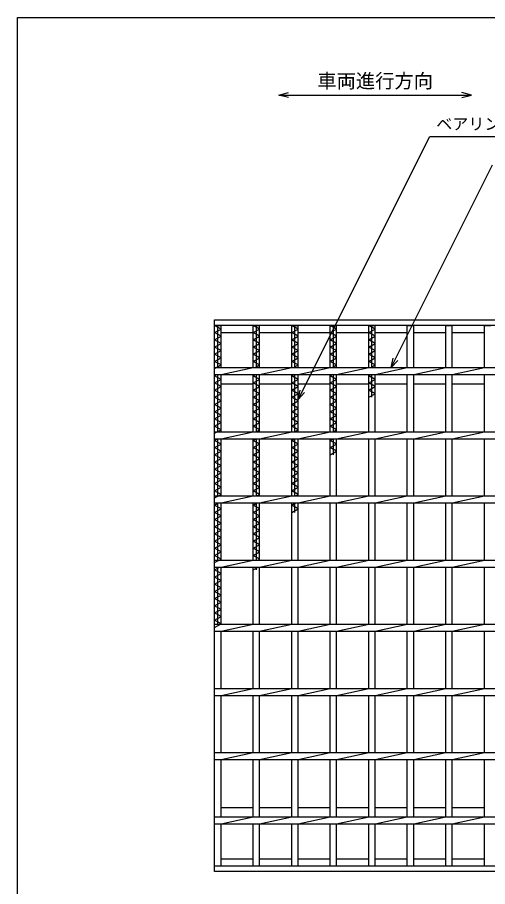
# Model space of a CAD drawing. Units: millimetres, scale not verified. Extents: x -910 to 866, y -641 to 527.
# Drawn here: x -864 to -498, y -150 to 527 of the extents above; entities that cross this region are included whole.
import ezdxf
from ezdxf.enums import TextEntityAlignment as Align

# ---------------------------------------------------------------- set-up
doc = ezdxf.new("R2010")
doc.units = ezdxf.units.MM
doc.header["$LTSCALE"] = 5
for name, color, linetype, lineweight in [('0_2', 150, 'Continuous', 25), ('16', 3, 'Continuous', 25), ('22', 4, 'Continuous', 25)]:
    doc.layers.add(name, color=color, linetype=linetype, lineweight=lineweight)
doc.styles.add('ベクトル', font='')
doc.styles.get('ベクトル').set_extended_font_data('ベクトル')

msp = doc.modelspace()

# ---------------------------------------------------------------- linework, layer by layer
at = {"layer": '0_2'}
for p, q in [((-864.5, -573.25), (-864.5, 526.75)), ((-864.5, 526.75), (865.5, 526.75))]:
    msp.add_line(p, q, dxfattribs=at)
at = {"layer": '16'}
for p, q in [((-711, 291.25), (-211, 291.25)), ((-711, 286.75), (-711, 291.25)), ((-211, 286.75), (-711, 286.75)), ((-711, -134.25), (-711, 286.75)), ((-711, 286.75), (-706, 286.75)), ((-706, 283.95), (-711, 286.75)), ((-708.5, 254), (-708.5, 286.75)), ((-706, 254), (-706, 286.75)), ((-681, 254), (-681, 286.75)), ((-681, 286.75), (-676, 286.75)), ((-676, 283.95), (-681, 286.75)), ((-678.5, 254), (-678.5, 286.75)), ((-676, 254), (-676, 286.75)), ((-651, 254), (-651, 286.75)), ((-651, 286.75), (-646, 286.75)), ((-646, 283.95), (-651, 286.75)), ((-648.5, 254), (-648.5, 286.75)), ((-646, 254), (-646, 286.75)), ((-621, 254), (-621, 286.75)), ((-621, 286.75), (-616, 286.75)), ((-616, 283.95), (-621, 286.75)), ((-618.5, 254), (-618.5, 286.75)), ((-616, 254), (-616, 286.75)), ((-591, 254), (-591, 286.75)), ((-591, 286.75), (-586, 286.75)), ((-586, 283.95), (-591, 286.75)), ((-588.5, 254), (-588.5, 286.75)), ((-586, 254), (-586, 286.75)), ((-561, 254), (-561, 286.75)), ((-561, 286.75), (-556, 286.75)), ((-556, 254), (-556, 286.75)), ((-531, 254), (-531, 286.75)), ((-531, 286.75), (-526, 286.75)), ((-526, 254), (-526, 286.75)), ((-501, 254), (-501, 286.75)), ((-501, 286.75), (-496, 286.75)), ((-711, 281.15), (-706, 283.95)), ((-706, 278.35), (-711, 281.15)), ((-711, 275.55), (-706, 278.35)), ((-706, 281.25), (-681, 281.25)), ((-681, 281.15), (-676, 283.95)), ((-676, 278.35), (-681, 281.15)), ((-681, 275.55), (-676, 278.35)), ((-676, 281.25), (-651, 281.25)), ((-651, 281.15), (-646, 283.95)), ((-646, 278.35), (-651, 281.15)), ((-651, 275.55), (-646, 278.35)), ((-646, 281.25), (-621, 281.25)), ((-621, 281.15), (-616, 283.95)), ((-616, 278.35), (-621, 281.15)), ((-621, 275.55), (-616, 278.35)), ((-616, 281.25), (-591, 281.25)), ((-591, 281.15), (-586, 283.95)), ((-586, 278.35), (-591, 281.15)), ((-591, 275.55), (-586, 278.35)), ((-586, 281.25), (-561, 281.25)), ((-556, 281.25), (-531, 281.25)), ((-526, 281.25), (-501, 281.25)), ((-706, 272.75), (-711, 275.55)), ((-711, 269.95), (-706, 272.75)), ((-676, 272.75), (-681, 275.55)), ((-681, 269.95), (-676, 272.75)), ((-646, 272.75), (-651, 275.55)), ((-651, 269.95), (-646, 272.75)), ((-616, 272.75), (-621, 275.55)), ((-621, 269.95), (-616, 272.75)), ((-586, 272.75), (-591, 275.55)), ((-591, 269.95), (-586, 272.75)), ((-706, 267.15), (-711, 269.95)), ((-711, 264.35), (-706, 267.15)), ((-706, 261.55), (-711, 264.35)), ((-676, 267.15), (-681, 269.95)), ((-681, 264.35), (-676, 267.15)), ((-676, 261.55), (-681, 264.35)), ((-646, 267.15), (-651, 269.95)), ((-651, 264.35), (-646, 267.15)), ((-646, 261.55), (-651, 264.35)), ((-616, 267.15), (-621, 269.95)), ((-621, 264.35), (-616, 267.15)), ((-616, 261.55), (-621, 264.35)), ((-586, 267.15), (-591, 269.95)), ((-591, 264.35), (-586, 267.15)), ((-586, 261.55), (-591, 264.35)), ((-711, 258.75), (-706, 261.55)), ((-706, 255.95), (-711, 258.75)), ((-681, 258.75), (-676, 261.55)), ((-676, 255.95), (-681, 258.75)), ((-651, 258.75), (-646, 261.55)), ((-646, 255.95), (-651, 258.75)), ((-621, 258.75), (-616, 261.55)), ((-616, 255.95), (-621, 258.75)), ((-591, 258.75), (-586, 261.55)), ((-586, 255.95), (-591, 258.75)), ((-711, 253.15), (-706, 255.95)), ((-711, 254), (-211, 254)), ((-711, 248.5), (-711, 254)), ((-706, 248.5), (-681, 254)), ((-679.482, 254), (-676, 255.95)), ((-676, 248.5), (-651, 254)), ((-649.482, 254), (-646, 255.95)), ((-646, 248.5), (-621, 254)), ((-619.482, 254), (-616, 255.95)), ((-616, 248.5), (-591, 254)), ((-589.482, 254), (-586, 255.95)), ((-586, 248.5), (-561, 254)), ((-556, 248.5), (-531, 254)), ((-526, 248.5), (-501, 254)), ((-711, 248.5), (-211, 248.5)), ((-711, 247.55), (-709.304, 248.5)), ((-706, 244.75), (-711, 247.55)), ((-711, 241.95), (-706, 244.75)), ((-708.5, 204), (-708.5, 248.5)), ((-706, 204), (-706, 248.5)), ((-681, 204), (-681, 248.5)), ((-681, 247.55), (-679.304, 248.5)), ((-676, 244.75), (-681, 247.55)), ((-681, 241.95), (-676, 244.75)), ((-678.5, 204), (-678.5, 248.5)), ((-676, 204), (-676, 248.5)), ((-651, 204), (-651, 248.5)), ((-651, 247.55), (-649.304, 248.5)), ((-646, 244.75), (-651, 247.55)), ((-651, 241.95), (-646, 244.75)), ((-648.5, 204), (-648.5, 248.5)), ((-646, 204), (-646, 248.5)), ((-621, 204), (-621, 248.5)), ((-621, 247.55), (-619.304, 248.5)), ((-616, 244.75), (-621, 247.55)), ((-621, 241.95), (-616, 244.75)), ((-618.5, 204), (-618.5, 248.5)), ((-616, 204), (-616, 248.5)), ((-591, 204), (-591, 248.5)), ((-591, 247.55), (-589.304, 248.5)), ((-586, 244.75), (-591, 247.55)), ((-591, 241.95), (-586, 244.75)), ((-588.5, 230.75), (-588.5, 248.5)), ((-586, 204), (-586, 248.5)), ((-561, 204), (-561, 248.5)), ((-556, 204), (-556, 248.5)), ((-531, 204), (-531, 248.5)), ((-526, 204), (-526, 248.5)), ((-501, 204), (-501, 248.5)), ((-706, 239.15), (-711, 241.95)), ((-711, 236.35), (-706, 239.15)), ((-706, 241.25), (-681, 241.25)), ((-676, 239.15), (-681, 241.95)), ((-681, 236.35), (-676, 239.15)), ((-676, 241.25), (-651, 241.25)), ((-646, 239.15), (-651, 241.95)), ((-651, 236.35), (-646, 239.15)), ((-646, 241.25), (-621, 241.25)), ((-616, 239.15), (-621, 241.95)), ((-621, 236.35), (-616, 239.15)), ((-616, 241.25), (-591, 241.25)), ((-586, 239.15), (-591, 241.95)), ((-591, 236.35), (-586, 239.15)), ((-586, 241.25), (-561, 241.25)), ((-556, 241.25), (-531, 241.25)), ((-526, 241.25), (-501, 241.25)), ((-706, 233.55), (-711, 236.35)), ((-711, 230.75), (-706, 233.55)), ((-706, 227.95), (-711, 230.75)), ((-676, 233.55), (-681, 236.35)), ((-681, 230.75), (-676, 233.55)), ((-676, 227.95), (-681, 230.75)), ((-646, 233.55), (-651, 236.35)), ((-651, 230.75), (-646, 233.55)), ((-646, 227.95), (-651, 230.75)), ((-616, 233.55), (-621, 236.35)), ((-621, 230.75), (-616, 233.55)), ((-616, 227.95), (-621, 230.75)), ((-586, 233.55), (-591, 236.35)), ((-591, 230.75), (-586, 233.55)), ((-711, 225.15), (-706, 227.95)), ((-706, 222.35), (-711, 225.15)), ((-681, 225.15), (-676, 227.95)), ((-676, 222.35), (-681, 225.15)), ((-651, 225.15), (-646, 227.95)), ((-646, 222.35), (-651, 225.15)), ((-621, 225.15), (-616, 227.95)), ((-616, 222.35), (-621, 225.15)), ((-711, 219.55), (-706, 222.35)), ((-706, 216.75), (-711, 219.55)), ((-711, 213.95), (-706, 216.75)), ((-681, 219.55), (-676, 222.35)), ((-676, 216.75), (-681, 219.55)), ((-681, 213.95), (-676, 216.75)), ((-651, 219.55), (-646, 222.35)), ((-646, 216.75), (-651, 219.55)), ((-651, 213.95), (-646, 216.75)), ((-621, 219.55), (-616, 222.35)), ((-616, 216.75), (-621, 219.55)), ((-621, 213.95), (-616, 216.75)), ((-706, 211.15), (-711, 213.95)), ((-711, 208.35), (-706, 211.15)), ((-676, 211.15), (-681, 213.95)), ((-681, 208.35), (-676, 211.15)), ((-646, 211.15), (-651, 213.95)), ((-651, 208.35), (-646, 211.15)), ((-616, 211.15), (-621, 213.95)), ((-621, 208.35), (-616, 211.15)), ((-706, 205.55), (-711, 208.35)), ((-711, 202.75), (-706, 205.55)), ((-711, 204), (-211, 204)), ((-711, 198.5), (-711, 204)), ((-706, 198.5), (-681, 204)), ((-676, 205.55), (-681, 208.35)), ((-678.768, 204), (-676, 205.55)), ((-676, 198.5), (-651, 204)), ((-646, 205.55), (-651, 208.35)), ((-648.768, 204), (-646, 205.55)), ((-646, 198.5), (-621, 204)), ((-616, 205.55), (-621, 208.35)), ((-618.768, 204), (-616, 205.55)), ((-616, 198.5), (-591, 204)), ((-586, 198.5), (-561, 204)), ((-556, 198.5), (-531, 204)), ((-526, 198.5), (-501, 204)), ((-711, 198.5), (-211, 198.5)), ((-711, 197.15), (-708.589, 198.5)), ((-706, 194.35), (-711, 197.15)), ((-708.5, 154), (-708.5, 198.5)), ((-706, 154), (-706, 198.5)), ((-681, 154), (-681, 198.5)), ((-681, 197.15), (-678.589, 198.5)), ((-676, 194.35), (-681, 197.15)), ((-678.5, 154), (-678.5, 198.5)), ((-676, 154), (-676, 198.5)), ((-651, 154), (-651, 198.5)), ((-651, 197.15), (-648.589, 198.5)), ((-646, 194.35), (-651, 197.15)), ((-648.5, 154), (-648.5, 198.5)), ((-646, 154), (-646, 198.5)), ((-621, 154), (-621, 198.5)), ((-621, 197.15), (-618.589, 198.5)), ((-616, 194.35), (-621, 197.15)), ((-618.5, 185.95), (-618.5, 198.5)), ((-616, 154), (-616, 198.5)), ((-591, 154), (-591, 198.5)), ((-586, 154), (-586, 198.5)), ((-561, 154), (-561, 198.5)), ((-556, 154), (-556, 198.5)), ((-531, 154), (-531, 198.5)), ((-526, 154), (-526, 198.5)), ((-501, 154), (-501, 198.5)), ((-711, 191.55), (-706, 194.35)), ((-706, 188.75), (-711, 191.55)), ((-681, 191.55), (-676, 194.35)), ((-676, 188.75), (-681, 191.55)), ((-651, 191.55), (-646, 194.35)), ((-646, 188.75), (-651, 191.55)), ((-621, 191.55), (-616, 194.35)), ((-616, 188.75), (-621, 191.55)), ((-711, 185.95), (-706, 188.75)), ((-706, 183.15), (-711, 185.95)), ((-711, 180.35), (-706, 183.15)), ((-681, 185.95), (-676, 188.75)), ((-676, 183.15), (-681, 185.95)), ((-681, 180.35), (-676, 183.15)), ((-651, 185.95), (-646, 188.75)), ((-646, 183.15), (-651, 185.95)), ((-651, 180.35), (-646, 183.15)), ((-621, 185.95), (-616, 188.75)), ((-706, 177.55), (-711, 180.35)), ((-711, 174.75), (-706, 177.55)), ((-676, 177.55), (-681, 180.35)), ((-681, 174.75), (-676, 177.55)), ((-646, 177.55), (-651, 180.35)), ((-651, 174.75), (-646, 177.55)), ((-706, 171.95), (-711, 174.75)), ((-711, 169.15), (-706, 171.95)), ((-676, 171.95), (-681, 174.75)), ((-681, 169.15), (-676, 171.95)), ((-646, 171.95), (-651, 174.75)), ((-651, 169.15), (-646, 171.95)), ((-706, 166.35), (-711, 169.15)), ((-711, 163.55), (-706, 166.35)), ((-706, 160.75), (-711, 163.55)), ((-676, 166.35), (-681, 169.15)), ((-681, 163.55), (-676, 166.35)), ((-676, 160.75), (-681, 163.55)), ((-646, 166.35), (-651, 169.15)), ((-651, 163.55), (-646, 166.35)), ((-646, 160.75), (-651, 163.55)), ((-711, 157.95), (-706, 160.75)), ((-706, 155.15), (-711, 157.95)), ((-681, 157.95), (-676, 160.75)), ((-676, 155.15), (-681, 157.95)), ((-651, 157.95), (-646, 160.75)), ((-646, 155.15), (-651, 157.95)), ((-711, 152.35), (-706, 155.15)), ((-711, 154), (-211, 154)), ((-711, 148.5), (-711, 154)), ((-706, 148.5), (-681, 154)), ((-678.054, 154), (-676, 155.15)), ((-676, 148.5), (-651, 154)), ((-648.054, 154), (-646, 155.15)), ((-646, 148.5), (-621, 154)), ((-616, 148.5), (-591, 154)), ((-586, 148.5), (-561, 154)), ((-556, 148.5), (-531, 154)), ((-526, 148.5), (-501, 154)), ((-711, 148.5), (-211, 148.5)), ((-711, 146.75), (-707.875, 148.5)), ((-706, 143.95), (-711, 146.75)), ((-711, 141.15), (-706, 143.95)), ((-708.5, 104), (-708.5, 148.5)), ((-706, 104), (-706, 148.5)), ((-681, 104), (-681, 148.5)), ((-681, 146.75), (-677.875, 148.5)), ((-676, 143.95), (-681, 146.75)), ((-681, 141.15), (-676, 143.95)), ((-678.5, 104), (-678.5, 148.5)), ((-676, 104), (-676, 148.5)), ((-651, 104), (-651, 148.5)), ((-651, 146.75), (-647.875, 148.5)), ((-646, 143.95), (-651, 146.75)), ((-651, 141.15), (-646, 143.95)), ((-648.5, 141.15), (-648.5, 148.5)), ((-646, 104), (-646, 148.5)), ((-621, 104), (-621, 148.5)), ((-616, 104), (-616, 148.5)), ((-591, 104), (-591, 148.5)), ((-586, 104), (-586, 148.5)), ((-561, 104), (-561, 148.5)), ((-556, 104), (-556, 148.5)), ((-531, 104), (-531, 148.5)), ((-526, 104), (-526, 148.5)), ((-501, 104), (-501, 148.5)), ((-706, 138.35), (-711, 141.15)), ((-711, 135.55), (-706, 138.35)), ((-706, 132.75), (-711, 135.55)), ((-676, 138.35), (-681, 141.15)), ((-681, 135.55), (-676, 138.35)), ((-676, 132.75), (-681, 135.55)), ((-711, 129.95), (-706, 132.75)), ((-706, 127.15), (-711, 129.95)), ((-681, 129.95), (-676, 132.75)), ((-676, 127.15), (-681, 129.95)), ((-711, 124.35), (-706, 127.15)), ((-706, 121.55), (-711, 124.35)), ((-681, 124.35), (-676, 127.15)), ((-676, 121.55), (-681, 124.35)), ((-711, 118.75), (-706, 121.55)), ((-706, 115.95), (-711, 118.75)), ((-711, 113.15), (-706, 115.95)), ((-681, 118.75), (-676, 121.55)), ((-676, 115.95), (-681, 118.75)), ((-681, 113.15), (-676, 115.95)), ((-706, 110.35), (-711, 113.15)), ((-711, 107.55), (-706, 110.35)), ((-676, 110.35), (-681, 113.15)), ((-681, 107.55), (-676, 110.35)), ((-706, 104.75), (-711, 107.55)), ((-711, 101.95), (-706, 104.75)), ((-711, 104), (-211, 104)), ((-711, 98.5), (-711, 104)), ((-706, 98.5), (-681, 104)), ((-676, 104.75), (-681, 107.55)), ((-677.339, 104), (-676, 104.75)), ((-676, 98.5), (-651, 104)), ((-646, 98.5), (-621, 104)), ((-616, 98.5), (-591, 104)), ((-586, 98.5), (-561, 104)), ((-556, 98.5), (-531, 104)), ((-526, 98.5), (-501, 104)), ((-711, 98.5), (-211, 98.5)), ((-711, 96.35), (-707.161, 98.5)), ((-706, 93.55), (-711, 96.35)), ((-708.5, 54), (-708.5, 98.5)), ((-706, 54), (-706, 98.5)), ((-681, 54), (-681, 98.5)), ((-681, 96.35), (-677.161, 98.5)), ((-678.5, 96.35), (-678.5, 98.5)), ((-676, 54), (-676, 98.5)), ((-651, 54), (-651, 98.5)), ((-646, 54), (-646, 98.5)), ((-621, 54), (-621, 98.5)), ((-616, 54), (-616, 98.5)), ((-591, 54), (-591, 98.5)), ((-586, 54), (-586, 98.5)), ((-561, 54), (-561, 98.5)), ((-556, 54), (-556, 98.5)), ((-531, 54), (-531, 98.5)), ((-526, 54), (-526, 98.5)), ((-501, 54), (-501, 98.5)), ((-711, 90.75), (-706, 93.55)), ((-706, 87.95), (-711, 90.75)), ((-711, 85.15), (-706, 87.95)), ((-706, 82.35), (-711, 85.15)), ((-711, 79.55), (-706, 82.35)), ((-706, 76.75), (-711, 79.55)), ((-711, 73.95), (-706, 76.75)), ((-706, 71.15), (-711, 73.95)), ((-711, 68.35), (-706, 71.15)), ((-706, 65.55), (-711, 68.35)), ((-711, 62.75), (-706, 65.55)), ((-706, 59.95), (-711, 62.75)), ((-711, 57.15), (-706, 59.95)), ((-706, 54.35), (-711, 57.15)), ((-711, 51.55), (-706, 54.35)), ((-711, 54), (-211, 54)), ((-711, 48.5), (-711, 54)), ((-711, 48.5), (-211, 48.5)), ((-706, 48.5), (-681, 54)), ((-706, 4), (-706, 48.5)), ((-681, 4), (-681, 48.5)), ((-676, 48.5), (-651, 54)), ((-676, 4), (-676, 48.5)), ((-651, 4), (-651, 48.5)), ((-646, 48.5), (-621, 54)), ((-646, 4), (-646, 48.5)), ((-621, 4), (-621, 48.5)), ((-616, 48.5), (-591, 54)), ((-616, 4), (-616, 48.5)), ((-591, 4), (-591, 48.5)), ((-586, 48.5), (-561, 54)), ((-586, 4), (-586, 48.5)), ((-561, 4), (-561, 48.5)), ((-556, 48.5), (-531, 54)), ((-556, 4), (-556, 48.5)), ((-531, 4), (-531, 48.5)), ((-526, 48.5), (-501, 54)), ((-526, 4), (-526, 48.5)), ((-501, 4), (-501, 48.5)), ((-711, 4), (-211, 4)), ((-711, -1.5), (-711, 4)), ((-706, -1.5), (-681, 4)), ((-676, -1.5), (-651, 4)), ((-646, -1.5), (-621, 4)), ((-616, -1.5), (-591, 4)), ((-586, -1.5), (-561, 4)), ((-556, -1.5), (-531, 4)), ((-526, -1.5), (-501, 4)), ((-711, -1.5), (-211, -1.5)), ((-706, -46), (-706, -1.5)), ((-681, -46), (-681, -1.5)), ((-676, -46), (-676, -1.5)), ((-651, -46), (-651, -1.5)), ((-646, -46), (-646, -1.5)), ((-621, -46), (-621, -1.5)), ((-616, -46), (-616, -1.5)), ((-591, -46), (-591, -1.5)), ((-586, -46), (-586, -1.5)), ((-561, -46), (-561, -1.5)), ((-556, -46), (-556, -1.5)), ((-531, -46), (-531, -1.5)), ((-526, -46), (-526, -1.5)), ((-501, -46), (-501, -1.5)), ((-711, -46), (-211, -46)), ((-711, -51.5), (-711, -46)), ((-706, -51.5), (-681, -46)), ((-676, -51.5), (-651, -46)), ((-646, -51.5), (-621, -46)), ((-616, -51.5), (-591, -46)), ((-586, -51.5), (-561, -46)), ((-556, -51.5), (-531, -46)), ((-526, -51.5), (-501, -46)), ((-711, -51.5), (-211, -51.5)), ((-706, -96), (-706, -51.5)), ((-681, -96), (-681, -51.5)), ((-676, -96), (-676, -51.5)), ((-651, -96), (-651, -51.5)), ((-646, -96), (-646, -51.5)), ((-621, -96), (-621, -51.5)), ((-616, -96), (-616, -51.5)), ((-591, -96), (-591, -51.5)), ((-586, -96), (-586, -51.5)), ((-561, -96), (-561, -51.5)), ((-556, -96), (-556, -51.5)), ((-531, -96), (-531, -51.5)), ((-526, -96), (-526, -51.5)), ((-501, -96), (-501, -51.5)), ((-706, -88.75), (-681, -88.75)), ((-676, -88.75), (-651, -88.75)), ((-646, -88.75), (-621, -88.75)), ((-616, -88.75), (-591, -88.75)), ((-586, -88.75), (-561, -88.75)), ((-556, -88.75), (-531, -88.75)), ((-526, -88.75), (-501, -88.75)), ((-711, -96), (-211, -96)), ((-711, -101.5), (-711, -96)), ((-711, -101.5), (-211, -101.5)), ((-706, -101.5), (-681, -96)), ((-706, -134.25), (-706, -101.5)), ((-681, -134.25), (-681, -101.5)), ((-676, -101.5), (-651, -96)), ((-676, -134.25), (-676, -101.5)), ((-651, -134.25), (-651, -101.5)), ((-646, -101.5), (-621, -96)), ((-646, -134.25), (-646, -101.5)), ((-621, -134.25), (-621, -101.5)), ((-616, -101.5), (-591, -96)), ((-616, -134.25), (-616, -101.5)), ((-591, -134.25), (-591, -101.5)), ((-586, -101.5), (-561, -96)), ((-586, -134.25), (-586, -101.5)), ((-561, -134.25), (-561, -101.5)), ((-556, -101.5), (-531, -96)), ((-556, -134.25), (-556, -101.5)), ((-531, -134.25), (-531, -101.5)), ((-526, -101.5), (-501, -96)), ((-526, -134.25), (-526, -101.5)), ((-501, -134.25), (-501, -101.5)), ((-711, -134.25), (-211, -134.25)), ((-711, -138.75), (-711, -134.25)), ((-711, -134.25), (-706, -134.25)), ((-706, -128.75), (-681, -128.75)), ((-681, -134.25), (-676, -134.25)), ((-676, -128.75), (-651, -128.75)), ((-651, -134.25), (-646, -134.25)), ((-646, -128.75), (-621, -128.75)), ((-621, -134.25), (-616, -134.25)), ((-616, -128.75), (-591, -128.75)), ((-591, -134.25), (-586, -134.25)), ((-586, -128.75), (-561, -128.75)), ((-561, -134.25), (-556, -134.25)), ((-556, -128.75), (-531, -128.75)), ((-531, -134.25), (-526, -134.25)), ((-526, -128.75), (-501, -128.75)), ((-501, -134.25), (-496, -134.25)), ((-211, -138.75), (-711, -138.75))]:
    msp.add_line(p, q, dxfattribs=at)
at = {"layer": '22'}
for p, q in [((-661, 466.25), (-653.5, 468.25)), ((-511, 466.25), (-518.5, 468.25)), ((-653.5, 464.25), (-661, 466.25)), ((-661, 466.25), (-511, 466.25)), ((-518.5, 464.25), (-511, 466.25)), ((-646, 229), (-543.5, 434)), ((-543.5, 434), (-313.5, 434)), ((-573.5, 254), (-494.625, 411.75)), ((-573.5, 254), (-572, 261.3)), ((-573.5, 254), (-568.5, 259.5)), ((-646, 229), (-644.5, 236.3)), ((-646, 229), (-641, 234.5))]:
    msp.add_line(p, q, dxfattribs=at)

# ---------------------------------------------------------------- texts
at = {"layer": '22', "color": 2, "style": 'ベクトル'}
for s, height, p in [('車両進行方向', 11, (-631, 477.25)), ('ベアリングバー：', 9.164, (-538.5, 443.75))]:
    msp.add_text(s, height=height, dxfattribs=at).set_placement(p, align=Align.MIDDLE_LEFT)

doc.saveas('drawing.dxf')
